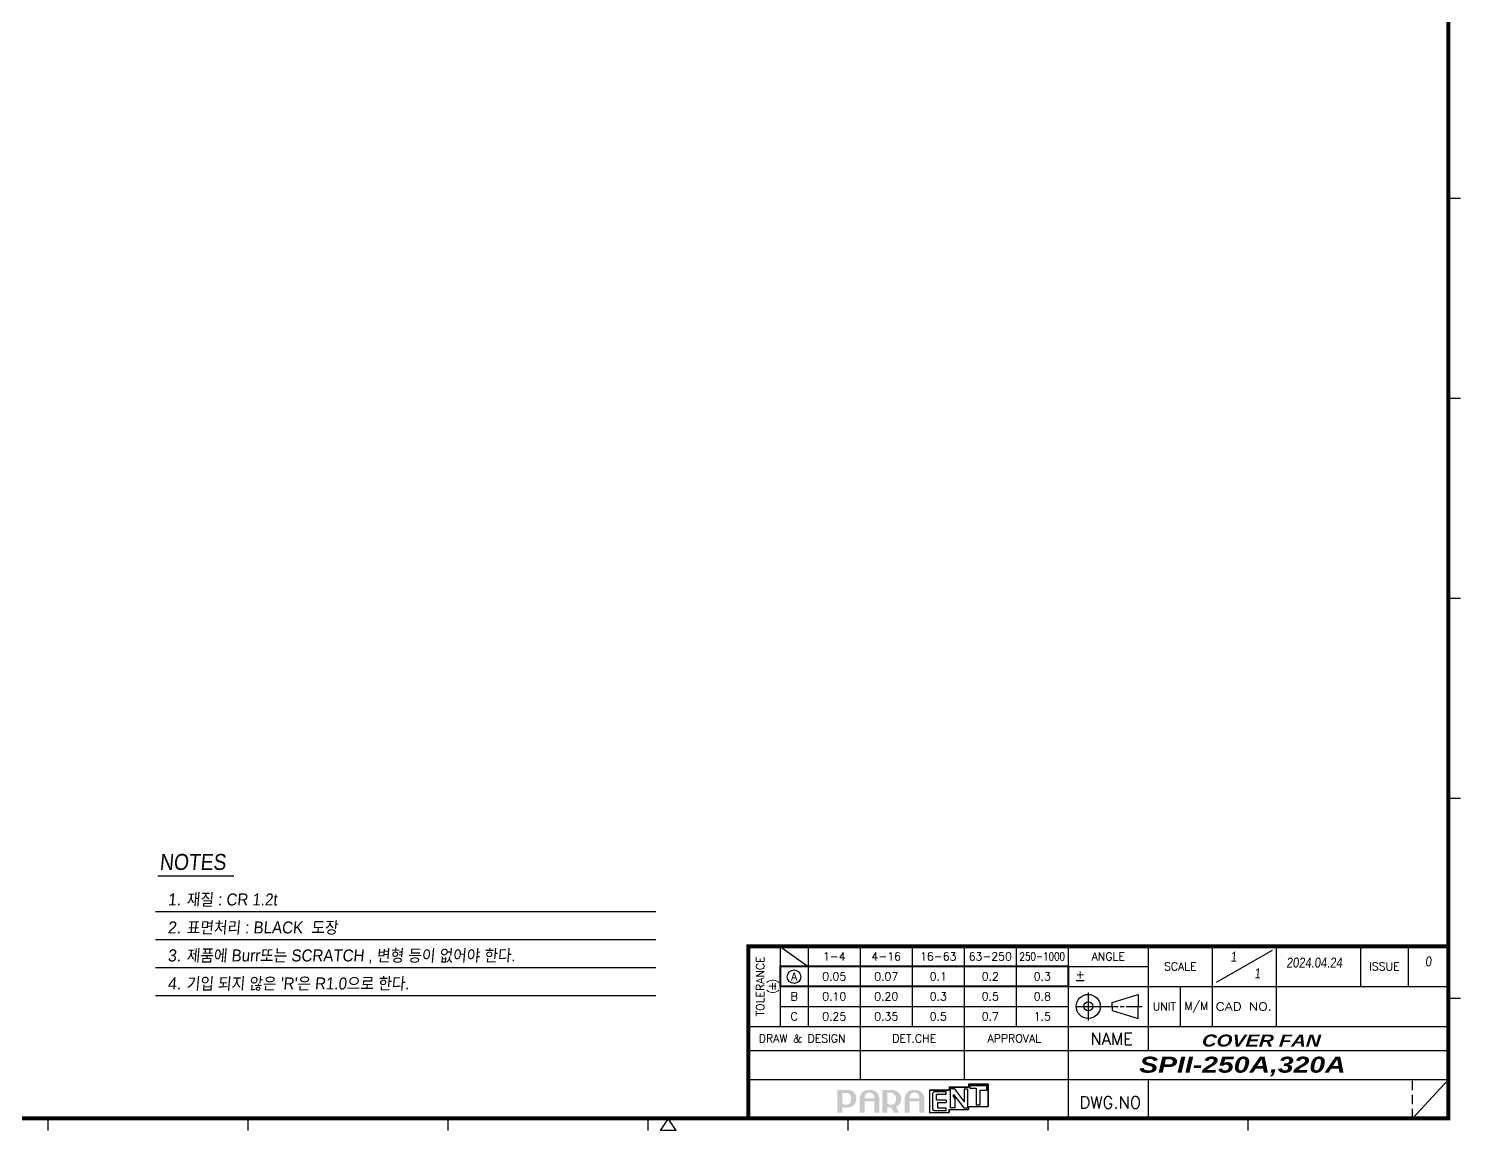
# Model space of a CAD drawing. Extents: x -425 to 6552, y -3049 to 3105.
# Drawn here: x 4461 to 4818.8, y -2563.6 to -2288.2 of the extents above; entities that cross this region are included whole.
import ezdxf
from ezdxf.enums import TextEntityAlignment as Align

# ---------------------------------------------------------------- set-up
doc = ezdxf.new("R2010")
doc.units = 0
doc.linetypes.add('HIDDEN', pattern=[3.525, 2.35, -1.175])
doc.layers.get('0').update_dxf_attribs({"linetype": 'CONTINUOUS'})
doc.layers.add('2', color=2, linetype='CONTINUOUS')
doc.styles.add('A', font='GOTHIC.TTF')
doc.styles.add('HANGUL1', font='arial.ttf', dxfattribs={"width": 0.8, "oblique": 5, "height": 2.5})
doc.styles.add('N', font='arialbi.ttf', dxfattribs={"width": 0.8, "oblique": 5})
doc.styles.add('OMI-1', font='arial.ttf', dxfattribs={"oblique": 1})
doc.styles.add('SIM', font='simplex')

msp = doc.modelspace()

# ---------------------------------------------------------------- hatches: boundary and pattern name
h = msp.add_hatch(color=256)
edge = h.paths.add_edge_path()
edge.add_spline(control_points=[(4666.25, -2556.83), (4666.04, -2557.07), (4665.72, -2557.23), (4665.24, -2557.23), (4665.13, -2557.23), (4664.96, -2557.22), (4664.76, -2557.17), (4664.55, -2557.13), (4664.44, -2557.02), (4664.39, -2556.97), (4664.39, -2556.89), (4664.39, -2554.44), (4664.39, -2554.29), (4664.52, -2554.29), (4665.3, -2554.29), (4665.3, -2554.29), (4665.74, -2554.29), (4666.03, -2554.42), (4666.24, -2554.66), (4666.47, -2554.91), (4666.53, -2555.33), (4666.53, -2555.7), (4666.53, -2556.08), (4666.46, -2556.59), (4666.25, -2556.83)], knot_values=[0, 0, 0, 0, 1, 1, 1, 2, 2, 2, 3, 3, 3, 4, 4, 4, 5, 5, 5, 6, 6, 6, 7, 7, 7, 8, 8, 8, 8], degree=3, periodic=0)
edge = h.paths.add_edge_path(flags=16)
edge.add_spline(control_points=[(4665.34, -2553.53), (4665.34, -2553.53), (4663.26, -2553.53), (4663.26, -2553.53), (4663.26, -2553.53), (4663.06, -2553.53), (4663.06, -2553.53), (4663.06, -2553.53), (4663.06, -2559.18), (4663.06, -2559.18), (4663.06, -2559.18), (4664.39, -2559.18), (4664.39, -2559.18), (4664.39, -2559.18), (4664.39, -2558), (4664.39, -2557.82), (4664.52, -2557.86), (4664.69, -2557.95), (4665.29, -2557.97), (4665.93, -2557.99), (4666.86, -2557.78), (4667.26, -2557.29), (4667.66, -2556.8), (4667.86, -2556.27), (4667.86, -2555.71), (4667.86, -2555.05), (4667.63, -2554.49), (4667.19, -2554.04), (4666.74, -2553.6), (4666.12, -2553.53), (4665.34, -2553.53)], knot_values=[0, 0, 0, 0, 1, 1, 1, 2, 2, 2, 3, 3, 3, 4, 4, 4, 5, 5, 5, 6, 6, 6, 7, 7, 7, 8, 8, 8, 9, 9, 9, 10, 10, 10, 10], degree=3, periodic=0)
h = msp.add_hatch(color=256)
edge = h.paths.add_edge_path()
edge.add_spline(control_points=[(4672.33, -2555.67), (4672.19, -2555.67), (4669.93, -2555.67), (4669.92, -2555.67), (4669.92, -2555.67), (4669.92, -2555.65), (4669.92, -2555.65), (4669.92, -2555.34), (4670.01, -2554.8), (4670.2, -2554.59), (4670.37, -2554.39), (4670.7, -2554.21), (4671.11, -2554.21), (4671.52, -2554.21), (4671.81, -2554.34), (4672.02, -2554.55), (4672.22, -2554.75), (4672.33, -2555.34), (4672.33, -2555.65), (4672.33, -2555.65), (4672.33, -2555.67), (4672.33, -2555.67)], knot_values=[0, 0, 0, 0, 1, 1, 1, 2, 2, 2, 3, 3, 3, 4, 4, 4, 5, 5, 5, 6, 6, 6, 7, 7, 7, 7], degree=3, periodic=0)
edge = h.paths.add_edge_path(flags=16)
edge.add_spline(control_points=[(4671.11, -2553.53), (4670.21, -2553.53), (4669.64, -2553.76), (4669.26, -2554.22), (4668.88, -2554.66), (4668.69, -2555.04), (4668.69, -2555.57), (4668.69, -2555.57), (4668.69, -2559.18), (4668.69, -2559.18), (4668.69, -2559.18), (4669.92, -2559.18), (4669.92, -2559.18), (4669.92, -2559.18), (4669.92, -2557.49), (4669.92, -2556.39), (4669.93, -2556.39), (4672.19, -2556.39), (4672.33, -2556.39), (4672.33, -2556.54), (4672.33, -2559.18), (4672.33, -2559.18), (4672.33, -2559.18), (4673.57, -2559.18), (4673.57, -2559.18), (4673.57, -2559.18), (4673.57, -2555.57), (4673.57, -2555.57), (4673.57, -2555.04), (4673.38, -2554.66), (4673, -2554.22), (4672.62, -2553.76), (4672.01, -2553.53), (4671.11, -2553.53)], knot_values=[0, 0, 0, 0, 1, 1, 1, 2, 2, 2, 3, 3, 3, 4, 4, 4, 5, 5, 5, 6, 6, 6, 7, 7, 7, 8, 8, 8, 9, 9, 9, 10, 10, 10, 11, 11, 11, 11], degree=3, periodic=0)
h = msp.add_hatch(color=256)
edge = h.paths.add_edge_path()
edge.add_spline(control_points=[(4677.44, -2556.89), (4677.18, -2557.13), (4676.87, -2557.25), (4676.43, -2557.25), (4676.31, -2557.25), (4676.15, -2557.23), (4676, -2557.18), (4675.87, -2557.13), (4675.6, -2556.99), (4675.56, -2556.95), (4675.56, -2556.87), (4675.56, -2554.4), (4675.56, -2554.25), (4675.7, -2554.25), (4676.55, -2554.25), (4676.55, -2554.25), (4676.94, -2554.25), (4677.17, -2554.46), (4677.42, -2554.71), (4677.66, -2554.97), (4677.78, -2555.38), (4677.78, -2555.73), (4677.78, -2556.11), (4677.7, -2556.65), (4677.44, -2556.89)], knot_values=[0, 0, 0, 0, 1, 1, 1, 2, 2, 2, 3, 3, 3, 4, 4, 4, 5, 5, 5, 6, 6, 6, 7, 7, 7, 8, 8, 8, 8], degree=3, periodic=0)
edge = h.paths.add_edge_path(flags=16)
edge.add_spline(control_points=[(4676.59, -2553.53), (4676.59, -2553.53), (4674.51, -2553.53), (4674.51, -2553.53), (4674.51, -2553.53), (4674.31, -2553.53), (4674.31, -2553.53), (4674.31, -2553.53), (4674.31, -2559.18), (4674.31, -2559.18), (4674.31, -2559.18), (4675.56, -2559.18), (4675.56, -2559.18), (4675.56, -2559.18), (4675.56, -2557.96), (4675.56, -2557.77), (4675.7, -2557.82), (4675.83, -2557.85), (4675.95, -2557.87), (4675.96, -2557.87), (4676.34, -2557.92), (4676.44, -2557.94), (4676.65, -2558.08), (4676.81, -2558.36), (4676.94, -2558.55), (4677.07, -2558.75), (4677.22, -2559.18), (4677.22, -2559.18), (4677.22, -2559.18), (4678.41, -2559.18), (4678.41, -2559.18), (4678.41, -2559.18), (4678.25, -2558.52), (4678.09, -2558.26), (4677.99, -2558.1), (4677.84, -2557.95), (4677.67, -2557.79), (4678.03, -2557.63), (4678.38, -2557.41), (4678.62, -2557.12), (4678.95, -2556.73), (4679.07, -2556.27), (4679.07, -2555.74), (4679.07, -2555.03), (4678.88, -2554.61), (4678.42, -2554.18), (4677.96, -2553.75), (4677.35, -2553.53), (4676.59, -2553.53)], knot_values=[0, 0, 0, 0, 1, 1, 1, 2, 2, 2, 3, 3, 3, 4, 4, 4, 5, 5, 5, 6, 6, 6, 7, 7, 7, 8, 8, 8, 9, 9, 9, 10, 10, 10, 11, 11, 11, 12, 12, 12, 13, 13, 13, 14, 14, 14, 15, 15, 15, 16, 16, 16, 16], degree=3, periodic=0)
h = msp.add_hatch(color=256)
edge = h.paths.add_edge_path()
edge.add_spline(control_points=[(4683.58, -2555.67), (4683.44, -2555.67), (4681.18, -2555.67), (4681.17, -2555.67), (4681.17, -2555.67), (4681.17, -2555.65), (4681.17, -2555.65), (4681.17, -2555.34), (4681.26, -2554.8), (4681.45, -2554.59), (4681.62, -2554.39), (4681.95, -2554.21), (4682.36, -2554.21), (4682.77, -2554.21), (4683.06, -2554.34), (4683.27, -2554.55), (4683.47, -2554.75), (4683.58, -2555.34), (4683.58, -2555.65), (4683.58, -2555.65), (4683.58, -2555.67), (4683.58, -2555.67)], knot_values=[0, 0, 0, 0, 1, 1, 1, 2, 2, 2, 3, 3, 3, 4, 4, 4, 5, 5, 5, 6, 6, 6, 7, 7, 7, 7], degree=3, periodic=0)
edge = h.paths.add_edge_path(flags=16)
edge.add_spline(control_points=[(4682.36, -2553.53), (4681.46, -2553.53), (4680.89, -2553.76), (4680.51, -2554.22), (4680.13, -2554.66), (4679.94, -2555.04), (4679.94, -2555.57), (4679.94, -2555.57), (4679.94, -2559.18), (4679.94, -2559.18), (4679.94, -2559.18), (4681.17, -2559.18), (4681.17, -2559.18), (4681.17, -2559.18), (4681.17, -2557.49), (4681.17, -2556.39), (4681.18, -2556.39), (4683.44, -2556.39), (4683.58, -2556.39), (4683.58, -2556.54), (4683.58, -2559.18), (4683.58, -2559.18), (4683.58, -2559.18), (4684.82, -2559.18), (4684.82, -2559.18), (4684.82, -2559.18), (4684.82, -2555.57), (4684.82, -2555.57), (4684.82, -2555.04), (4684.63, -2554.66), (4684.25, -2554.22), (4683.87, -2553.76), (4683.26, -2553.53), (4682.36, -2553.53)], knot_values=[0, 0, 0, 0, 1, 1, 1, 2, 2, 2, 3, 3, 3, 4, 4, 4, 5, 5, 5, 6, 6, 6, 7, 7, 7, 8, 8, 8, 9, 9, 9, 10, 10, 10, 11, 11, 11, 11], degree=3, periodic=0)

# ---------------------------------------------------------------- linework, layer by layer
for p, q in [((4818.82, -2330.65), (4815.82, -2330.65)), ((4818.82, -2380.65), (4815.82, -2380.65)), ((4818.82, -2430.65), (4815.82, -2430.65)), ((4818.82, -2480.65), (4815.82, -2480.65)), ((4492.68, -2508.92), (4617.75, -2508.92)), ((4492.68, -2515.92), (4617.75, -2515.92)), ((4648.82, -2517.65), (4655.82, -2522.65)), ((4648.82, -2517.65), (4648.82, -2537.65)), ((4655.82, -2517.65), (4655.82, -2537.65)), ((4668.82, -2517.65), (4668.82, -2537.65)), ((4681.82, -2517.65), (4681.82, -2537.65)), ((4694.82, -2517.65), (4694.82, -2550.91)), ((4707.82, -2517.65), (4707.82, -2537.65)), ((4720.82, -2517.65), (4720.82, -2560.65)), ((4740.82, -2517.65), (4740.82, -2543.65)), ((4756.82, -2517.65), (4756.82, -2537.65)), ((4771.82, -2518.65), (4757.82, -2526.65)), ((4772.82, -2517.65), (4772.82, -2537.65)), ((4793.82, -2517.65), (4793.82, -2527.65)), ((4805.82, -2527.65), (4805.82, -2517.65)), ((4648.82, -2522.65), (4740.82, -2522.65)), ((4492.68, -2522.92), (4617.75, -2522.92)), ((4722.82, -2526.15), (4724.82, -2526.15)), ((4492.68, -2529.92), (4617.75, -2529.92)), ((4648.82, -2527.65), (4815.82, -2527.65)), ((4725.82, -2529.15), (4725.82, -2536.15)), ((4731.82, -2531.65), (4738.32, -2529.65)), ((4738.32, -2529.65), (4738.32, -2532.65)), ((4748.82, -2527.65), (4748.82, -2537.65)), ((4648.82, -2532.65), (4720.82, -2532.65)), ((4722.82, -2532.65), (4733.32, -2532.65)), ((4731.82, -2532.65), (4731.82, -2531.65)), ((4731.82, -2532.65), (4731.82, -2533.65)), ((4733.82, -2532.65), (4734.82, -2532.65)), ((4735.32, -2532.65), (4739.32, -2532.65)), ((4738.32, -2535.65), (4738.32, -2532.65)), ((4818.82, -2530.65), (4815.82, -2530.65)), ((4731.82, -2533.65), (4738.32, -2535.65)), ((4640.82, -2537.65), (4815.82, -2537.65)), ((4668.82, -2537.65), (4668.82, -2550.91)), ((4640.82, -2543.65), (4720.82, -2543.65)), ((4720.82, -2543.65), (4815.82, -2543.65)), ((4640.82, -2550.91), (4815.82, -2550.91)), ((4740.82, -2550.91), (4740.82, -2560.65)), ((4806.82, -2560.65), (4815.82, -2550.91)), ((4691.02, -2553.56), (4686.15, -2553.56)), ((4686.15, -2553.56), (4686.15, -2559.18)), ((4686.9, -2554.43), (4686.91, -2558.31)), ((4690.26, -2554.03), (4687.3, -2554.03)), ((4687.85, -2556.08), (4687.85, -2554.62)), ((4687.85, -2554.62), (4690.26, -2554.62)), ((4690.26, -2554.62), (4690.26, -2554.03)), ((4695.9, -2552.81), (4691.02, -2552.81)), ((4691.02, -2552.81), (4691.02, -2553.56)), ((4691.3, -2553.58), (4691.3, -2557.99)), ((4691.7, -2553.18), (4692.28, -2553.18)), ((4692.16, -2554.67), (4694.75, -2558)), ((4692.16, -2555.28), (4692.16, -2554.67)), ((4692.28, -2553.18), (4694.77, -2556.49)), ((4694.76, -2553.26), (4695.61, -2553.26)), ((4694.76, -2553.26), (4694.77, -2556.49)), ((4695.61, -2553.26), (4695.61, -2557.99)), ((4700.77, -2552.06), (4695.9, -2552.06)), ((4695.9, -2552.06), (4695.9, -2552.81)), ((4696.2, -2552.48), (4696.19, -2553.07)), ((4696.19, -2553.07), (4697.83, -2553.08)), ((4700.48, -2552.48), (4696.2, -2552.48)), ((4697.83, -2553.08), (4697.84, -2557.26)), ((4698.82, -2557.26), (4698.83, -2553.63)), ((4698.83, -2553.63), (4700.48, -2553.63)), ((4700.48, -2553.63), (4700.48, -2552.48)), ((4700.77, -2557.68), (4700.77, -2552.06)), ((4690.26, -2556.08), (4687.85, -2556.08)), ((4688.25, -2558.12), (4688.25, -2556.67)), ((4688.25, -2556.67), (4690.26, -2556.67)), ((4690.26, -2558.12), (4688.25, -2558.12)), ((4690.26, -2556.08), (4690.26, -2556.67)), ((4690.26, -2558.71), (4690.26, -2558.12)), ((4691.02, -2559.18), (4691.02, -2558.43)), ((4691.02, -2558.43), (4695.9, -2558.43)), ((4692.48, -2557.99), (4691.3, -2557.99)), ((4692.16, -2555.28), (4692.47, -2555.66)), ((4692.47, -2555.66), (4692.48, -2557.99)), ((4694.75, -2558), (4695.61, -2557.99)), ((4695.9, -2558.43), (4695.9, -2557.68)), ((4695.9, -2557.68), (4700.77, -2557.68)), ((4697.84, -2557.26), (4698.82, -2557.26)), ((4465.82, -2563.65), (4465.82, -2560.65)), ((4515.82, -2563.65), (4515.82, -2560.65)), ((4565.82, -2563.65), (4565.82, -2560.65)), ((4615.82, -2563.65), (4615.82, -2560.65)), ((4620.82, -2560.65), (4618.82, -2563.65)), ((4622.82, -2563.65), (4620.82, -2560.65)), ((4665.82, -2563.65), (4665.82, -2560.65)), ((4686.15, -2559.18), (4691.02, -2559.18)), ((4687.31, -2558.71), (4690.26, -2558.71)), ((4715.82, -2563.65), (4715.82, -2560.65)), ((4765.82, -2563.65), (4765.82, -2560.65)), ((4622.82, -2563.65), (4618.82, -2563.65))]:
    msp.add_line(p, q)
at = {"linetype": 'HIDDEN'}
msp.add_line((4806.82, -2560.65), (4806.82, -2550.91), dxfattribs=at)
at = {"color": 3}
for p, q in [((4686.15, -2553.56), (4686.15, -2559.18)), ((4686.15, -2553.56), (4691.02, -2553.56)), ((4691.02, -2552.81), (4691.02, -2553.56)), ((4691.02, -2552.81), (4695.9, -2552.81)), ((4695.9, -2552.06), (4695.9, -2552.81)), ((4695.9, -2552.06), (4700.77, -2552.06)), ((4700.77, -2552.06), (4700.77, -2557.68)), ((4691.02, -2558.43), (4691.02, -2559.18)), ((4691.02, -2558.43), (4695.9, -2558.43)), ((4695.9, -2557.68), (4695.9, -2558.43)), ((4695.9, -2557.68), (4700.77, -2557.68)), ((4686.15, -2559.18), (4691.02, -2559.18))]:
    msp.add_line(p, q, dxfattribs=at)
at = {"const_width": 1}
msp.add_lwpolyline([(4815.82, -2010.65), (4015.82, -2010.65), (4015.82, -2560.65), (4815.82, -2560.65)], close=True, dxfattribs=at)
for points, const_width in [([(4640.82, -2560.65), (4640.82, -2517.65), (4815.82, -2517.65)], 1), ([(4648.82, -2522.65), (4720.82, -2522.65), (4720.82, -2527.65), (4648.82, -2527.65), (4648.82, -2522.65)], 0.5)]:
    msp.add_lwpolyline(points, dxfattribs=dict(const_width=const_width))
for centre, radius in [((4652.27, -2525.24), 1.69), ((4725.82, -2532.65), 3), ((4725.82, -2532.65), 1.12)]:
    msp.add_circle(centre, radius)
for centre, start, end in [((4687.3, -2554.43), 89.9532, 180.0946), ((4691.7, -2553.58), 90.2374, 180), ((4687.31, -2558.31), 180.0946, 270.0249)]:
    msp.add_arc(centre, 0.4, start, end)
at = {"layer": '2'}
msp.add_lwpolyline([(4493.28, -2500), (4512.28, -2500)], dxfattribs=at)

# ---------------------------------------------------------------- texts
at = {"oblique": 5}
for s, height, style, width, p in [('NOTES', 4, 'A', 0.9, (4493.68, -2498.54)), ('재질 : CR 1.2t', 3, 'HANGUL1', 0.9, (4500.4, -2507.42)), ('표면처리 : BLACK  도장', 3, 'HANGUL1', 0.9, (4500.4, -2514.42)), ('제품에 Burr또는 SCRATCH , 변형 등이 없어야 한다.', 3, 'HANGUL1', 0.9, (4500.4, -2521.42)), ('1', 2.5, 'OMI-1', 0.8, (4761.37, -2521.46)), ("기입 되지 않은 'R'은 R1.0으로 한다.", 3, 'HANGUL1', 0.9, (4500.4, -2528.42)), ('1', 2.5, 'OMI-1', 0.8, (4767.32, -2525.63)), ('COVER FAN', 3, 'N', 1.2, (4754.16, -2542.68))]:
    msp.add_text(s, height=height, dxfattribs=dict(at, style=style, width=width)).set_placement(p)
at = {"style": 'A', "oblique": 5}
for s, p in [('1.', (4495.71, -2507.42)), ('2.', (4495.71, -2514.42)), ('3.', (4495.71, -2521.42)), ('4.', (4495.71, -2528.42))]:
    msp.add_text(s, height=3, dxfattribs=at).set_placement(p)
at = {"style": 'SIM'}
for s, height, p in [('1-4', 2, (4662.32, -2520.15)), ('4-16', 2, (4675.32, -2520.15)), ('16-63', 2, (4688.32, -2520.15)), ('63-250', 2, (4701.32, -2520.15)), ('ANGLE', 2, (4730.82, -2520.15)), ('SCALE', 2, (4748.82, -2522.65)), ('ISSUE', 2, (4799.82, -2522.65)), ('A', 2, (4652.32, -2525.15)), ('0.05', 2, (4662.32, -2525.15)), ('0.07', 2, (4675.32, -2525.15)), ('0.1', 2, (4688.32, -2525.15)), ('0.2', 2, (4701.32, -2525.15)), ('0.3', 2, (4714.32, -2525.15)), ('B', 2, (4652.32, -2530.15)), ('0.10', 2, (4662.32, -2530.15)), ('0.20', 2, (4675.32, -2530.15)), ('0.3', 2, (4688.32, -2530.15)), ('0.5', 2, (4701.32, -2530.15)), ('0.8', 2, (4714.32, -2530.15)), ('UNIT', 2, (4744.82, -2532.65)), ('M/M', 2, (4752.82, -2532.65)), ('C', 2, (4652.32, -2535.15)), ('0.25', 2, (4662.32, -2535.15)), ('0.35', 2, (4675.32, -2535.15)), ('0.5', 2, (4688.32, -2535.15)), ('0.7', 2, (4701.32, -2535.15)), ('1.5', 2, (4714.32, -2535.15)), ('DRAW & DESIGN', 2, (4654.32, -2540.65)), ('DET.CHE', 2, (4682.32, -2540.65)), ('APPROVAL', 2, (4707.32, -2540.65)), ('NAME', 3, (4731.66, -2540.8)), ('DWG.NO', 3, (4731.32, -2556.65))]:
    msp.add_text(s, height=height, dxfattribs=at).set_placement(p, align=Align.MIDDLE)
at = {"style": 'SIM', "width": 0.8}
msp.add_text('250-1000', height=2, dxfattribs=at).set_placement((4714.32, -2520.15), align=Align.MIDDLE)
at = {"style": 'SIM'}
for s, p in [('TOLERANCE', (4644.82, -2527.65)), ('( )', (4647.82, -2527.65)), ('-', (4648.45, -2527.62))]:
    msp.add_text(s, height=2, rotation=90, dxfattribs=at).set_placement(p, align=Align.CENTER)
at = {"style": 'OMI-1', "oblique": 5, "width": 0.8}
for s, p in [('2024.04.24', (4782.33, -2522.95)), ('0', (4810.82, -2522.65))]:
    msp.add_text(s, height=2.5, dxfattribs=at).set_placement(p, align=Align.CENTER)
at = {"style": 'SIM'}
msp.add_text('+', height=2, dxfattribs=at).set_placement((4723.82, -2525.65), align=Align.CENTER)
msp.add_text('+', height=2, rotation=90, dxfattribs=at).set_placement((4646.72, -2527.62), align=Align.MIDDLE)
for s, height, style, width, p, p2 in [('CAD NO.', 2, 'SIM', 1.148815, (4757.66, -2533.69), (4771.77, -2533.69)), ('SPII-250A,320A', 4, 'N', 1.267671, (4738.55, -2549.22), (4790.13, -2549.22))]:
    msp.add_text(s, height=height, dxfattribs=dict(style=style, width=width)).set_placement(p, p2, align=Align.FIT)

doc.saveas('drawing.dxf')
